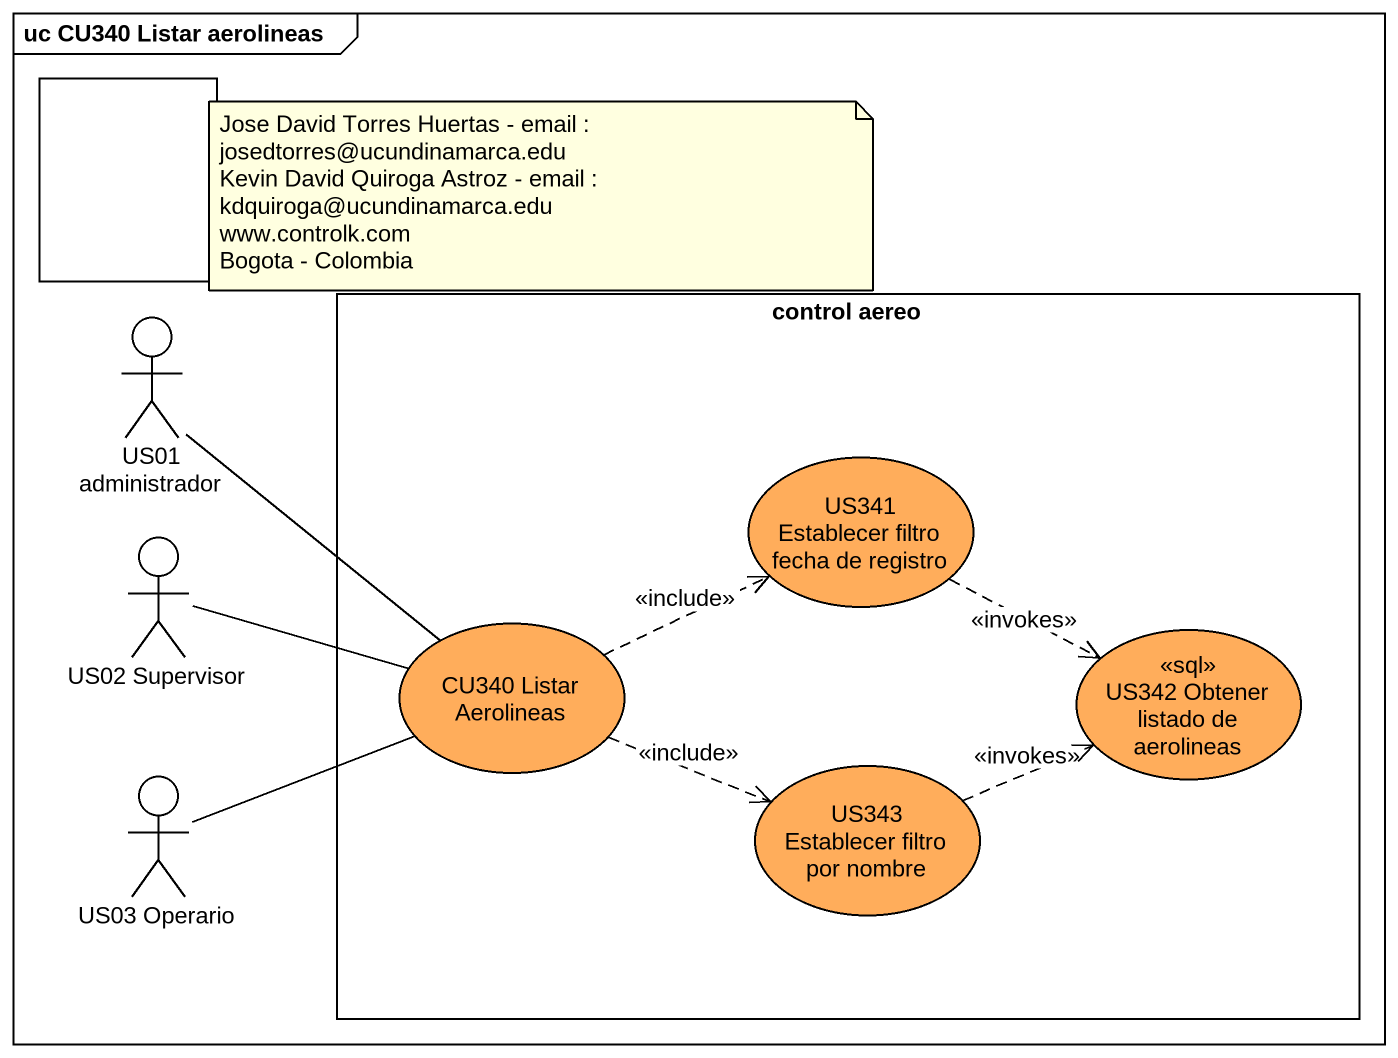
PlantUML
@startuml
mainframe uc CU340 Listar aerolineas
rectangle " " as rectangle1
actor "US01 administrador" as US01_administrador
rectangle "control aereo" as control_aereo {
  usecase "US341 Establecer filtro fecha de registro" as US341_Establecer_filtro #FFAD5B
  usecase "CU340 Listar Aerolineas" as CU340_Listar_Aerolineas #FFAD5B
  usecase "US342 Obtener listado de aerolineas" as US342_Obtener_listado_de <<sql>> #FFAD5B
  usecase "US343 Establecer filtro por nombre" as US343_Establecer_filtro_por #FFAD5B
}
actor "US02 Supervisor" as US02_Supervisor
actor "US03 Operario" as US03_Operario
US01_administrador -- CU340_Listar_Aerolineas
US341_Establecer_filtro .right.> US342_Obtener_listado_de : <<invokes>>
US02_Supervisor -right- CU340_Listar_Aerolineas
CU340_Listar_Aerolineas .right.> US341_Establecer_filtro : <<include>>
CU340_Listar_Aerolineas .right.> US343_Establecer_filtro_por : <<include>>
US03_Operario -right- CU340_Listar_Aerolineas
US343_Establecer_filtro_por .right.> US342_Obtener_listado_de : <<invokes>>
note as N1
  Jose David Torres Huertas - email : josedtorres@ucundinamarca.edu
  Kevin David Quiroga Astroz - email : kdquiroga@ucundinamarca.edu
  www.controlk.com
  Bogota - Colombia
end note
@enduml
